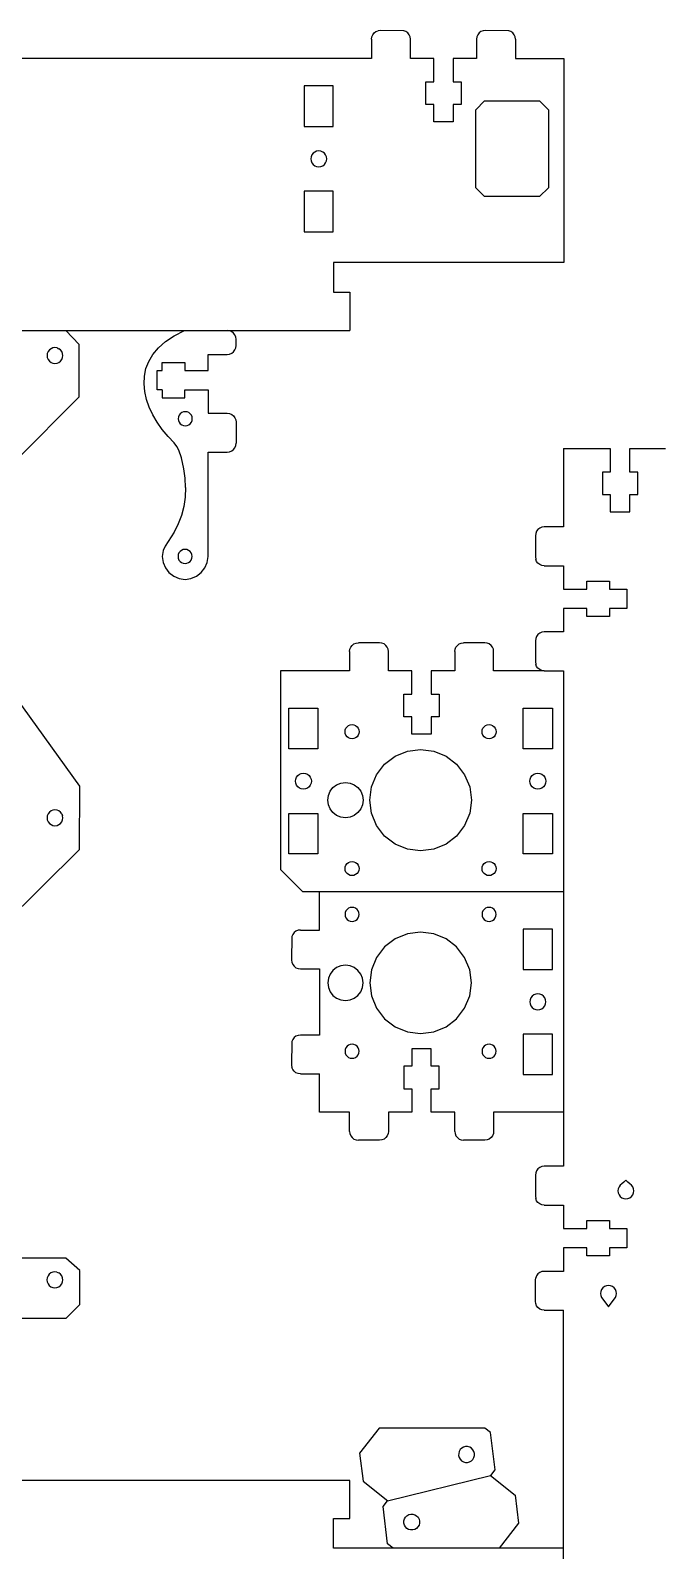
# Model space of a CAD drawing. Extents: x -232 to 655, y -130 to 416.
# Drawn here: x 31.3 to 175, y 44.9 to 388.6 of the extents above; entities that cross this region are included whole.
import ezdxf

# ---------------------------------------------------------------- set-up
doc = ezdxf.new("R2010")
doc.units = 0
doc.layers.add('Layer_1', color=7, linetype='CONTINUOUS')

msp = doc.modelspace()

# ---------------------------------------------------------------- linework, layer by layer
at = {"layer": 'Layer_1', "color": 5}
for points in [[(109.509377, 388.3476), (109.990791, 388.547386)], [(116.295777, 388.3476), (115.81439, 388.547386), (110.507371, 388.615486), (109.990791, 388.547386)], [(133.743178, 388.547386), (133.261791, 388.3476)], [(140.048192, 388.3476), (139.566805, 388.547386), (134.259757, 388.615486), (133.743178, 388.547386)], [(108.511382, 386.615546), (108.579398, 387.13317)], [(108.511382, 386.615546), (108.511382, 382.26557)], [(108.579398, 387.13317), (108.778788, 387.615516)], [(108.778788, 387.615516), (109.095977, 388.029762)], [(109.095977, 388.029762), (109.509377, 388.3476)], [(116.709176, 388.029762), (116.295777, 388.3476)], [(117.026365, 387.615516), (116.709176, 388.029762)], [(117.225755, 387.13317), (117.026365, 387.615516)], [(117.293743, 386.615546), (117.225755, 387.13317)], [(117.293743, 382.26557), (117.293743, 386.615546)], [(132.331785, 387.13317), (132.263797, 386.615546), (132.263797, 382.26557)], [(132.531175, 387.615516), (132.331785, 387.13317)], [(132.848364, 388.029762), (132.531175, 387.615516)], [(133.261791, 388.3476), (132.848364, 388.029762)], [(140.461591, 388.029762), (140.048192, 388.3476)], [(140.778752, 387.615516), (140.461591, 388.029762)], [(140.97817, 387.13317), (140.778752, 387.615516)], [(141.046158, 386.615546), (140.97817, 387.13317)], [(141.046158, 386.615546), (141.045875, 382.264868), (151.991181, 382.267125)], [(122.58318, 382.26557), (117.293743, 382.26557)], [(122.58318, 376.965606), (122.58318, 382.26557)], [(132.263797, 382.26557), (126.97436, 382.26557), (126.97436, 376.965606)], [(120.786751, 376.965606), (122.58318, 376.965606)], [(120.786751, 371.865682), (120.786751, 376.965606)], [(126.97436, 376.965606), (128.770761, 376.965606)], [(128.770761, 376.965606), (128.770761, 371.865682)], [(122.58318, 371.865682), (120.786751, 371.865682)], [(122.58318, 367.915671), (122.58318, 371.865682)], [(126.97436, 371.865682), (126.97436, 367.915671)], [(128.770761, 371.865682), (126.97436, 371.865682)], [(126.97436, 367.915671), (122.58318, 367.915671)], [(66.428679, 285.238572), (66.428679, 285.238572), (66.319482, 287.401148), (65.998965, 289.501251), (65.485489, 291.974197), (64.901561, 293.696536), (64.454417, 294.540585), (63.875864, 295.320425), (62.457819, 296.808805), (61.164465, 298.379154), (60.013728, 300.016818), (59.023533, 301.70714), (58.211809, 303.435466), (57.596481, 305.187142), (57.195475, 306.947513), (57.026719, 308.701923), (57.108139, 310.435718), (57.45766, 312.134243), (58.093211, 313.782844), (59.032717, 315.366864), (60.294105, 316.87165), (61.895301, 318.282547), (63.854232, 319.5849), (66.188824, 320.764054)], [(61.140094, 307.346032), (60.020208, 307.346032), (60.020208, 309.546039), (60.020208, 311.746018), (61.140094, 311.746083), (61.140094, 313.546133), (66.229888, 313.546697), (66.229888, 311.746018), (71.519268, 311.746018), (71.519268, 315.352651), (75.860583, 315.352651), (76.37719, 315.42078), (76.858633, 315.620593), (77.272004, 315.938404), (77.589194, 316.352621), (77.788612, 316.834995), (77.856628, 317.352619), (77.856628, 318.765903), (77.788612, 319.283555), (77.587574, 319.765187), (77.268764, 320.178722), (76.855393, 320.496532), (76.37395, 320.696346), (75.857343, 320.764474)], [(61.140094, 307.346032), (61.140094, 305.546047)], [(66.229888, 305.546047), (66.229888, 307.346032), (71.519268, 307.346032)], [(71.519268, 307.346032), (71.519268, 302.046068)], [(61.140094, 305.546047), (66.229888, 305.546047)], [(71.519268, 302.046068), (75.860583, 302.046068)], [(75.860583, 302.046068), (76.37719, 301.97794)], [(76.37719, 301.97794), (76.858633, 301.778127)], [(76.858633, 301.778127), (77.272004, 301.460316)], [(77.272004, 301.460316), (77.589194, 301.046099)], [(77.589194, 301.046099), (77.788612, 300.563724)], [(77.788612, 300.563724), (77.856628, 300.046101), (77.856628, 295.24615)], [(66.428448, 285.238572), (66.31925, 283.075999), (65.998733, 280.975896), (65.477537, 278.948897), (64.766292, 277.005625), (63.875632, 275.15672), (62.497394, 273.0517), (61.84795, 272.0129), (61.335229, 270.994035), (61.159396, 269.655878), (61.335229, 268.317713), (61.850682, 267.070757), (62.670738, 265.999913), (63.739403, 265.178304), (64.983899, 264.661756), (66.319228, 264.485559), (67.654924, 264.661756), (68.899326, 265.178304), (69.967991, 265.999913), (70.78805, 267.070757), (71.303594, 268.317713), (71.515235, 269.654876), (71.5158, 293.246174), (75.860814, 293.246174), (76.377425, 293.314325)], [(76.37719, 293.31431), (76.858633, 293.514096)], [(76.858633, 293.514096), (77.272004, 293.831934)], [(77.272004, 293.831934), (77.589194, 294.246152)], [(77.589194, 294.246152), (77.788612, 294.728498)], [(77.788612, 294.728498), (77.856628, 295.24615)], [(151.922057, 294.041775), (151.922057, 276.344579)], [(151.922057, 294.041775), (162.521985, 294.041775)], [(162.521985, 294.041775), (162.521985, 288.752394)], [(166.921942, 288.752394), (166.921942, 294.041775)], [(166.921942, 294.041775), (175.035441, 294.041775)], [(162.521985, 288.752394), (160.722, 288.752394)], [(160.722, 288.752394), (160.722, 283.662573)], [(168.721927, 288.752394), (166.921942, 288.752394)], [(168.721927, 283.662573), (168.721927, 288.752394)], [(160.722, 283.662573), (162.521985, 283.662573)], [(162.521985, 283.662573), (162.521985, 279.720493)], [(166.921942, 283.662573), (168.721927, 283.662573)], [(166.921942, 279.720493), (166.921942, 283.662573)], [(162.521985, 279.720493), (166.921942, 279.720493)], [(145.840055, 275.346585), (145.640298, 274.86517)], [(146.157894, 275.759984), (145.840055, 275.346585)], [(146.572111, 276.077173), (146.157894, 275.759984)], [(147.054485, 276.276563), (146.572111, 276.077173)], [(147.572109, 276.344579), (147.054485, 276.276563)], [(151.922057, 276.344579), (147.572109, 276.344579)], [(145.640298, 274.86517), (145.572113, 274.34859), (145.572113, 269.558179), (145.640298, 269.041571)], [(145.840055, 268.560184), (145.640298, 269.041571)], [(146.157894, 268.146785), (145.840055, 268.560184)], [(146.572111, 267.829596), (146.157894, 268.146785)], [(147.054485, 267.630206), (146.572111, 267.829596)], [(147.572109, 267.56219), (147.054485, 267.630206)], [(147.572109, 267.56219), (151.922057, 267.56219)], [(151.922057, 267.56219), (151.922057, 262.272781)], [(151.922057, 262.272781), (157.222049, 262.272781)], [(157.222049, 262.272781), (157.222049, 264.069154)], [(157.222049, 264.069154), (162.321974, 264.069154)], [(162.321974, 264.069154), (162.321974, 262.272781)], [(162.321974, 262.272781), (166.271928, 262.272781)], [(166.271928, 262.272781), (166.271928, 257.881573)], [(157.222049, 257.881573), (151.922057, 257.881573)], [(151.922057, 257.881573), (151.922057, 252.592164)], [(157.222049, 256.085172), (157.222049, 257.881573)], [(162.321974, 257.881573), (162.321974, 256.085172)], [(166.271928, 257.881573), (162.321974, 257.881573)], [(162.321974, 256.085172), (157.222049, 256.085172)], [(145.640298, 251.112783), (145.572113, 250.596176), (145.572113, 245.805764), (145.640298, 245.289156)], [(145.840055, 251.59417), (145.640298, 251.112783)], [(146.157894, 252.007541), (145.840055, 251.59417)], [(146.572111, 252.324758), (146.157894, 252.007541)], [(147.054485, 252.524177), (146.572111, 252.324758)], [(147.572109, 252.592164), (147.054485, 252.524177)], [(151.922057, 252.592164), (147.572109, 252.592164)], [(103.529189, 248.147297), (103.597346, 248.663904)], [(103.529189, 248.147297), (103.529189, 243.805985)], [(103.597346, 248.663904), (103.797131, 249.145319)], [(103.797131, 249.145319), (104.11497, 249.55869)], [(104.11497, 249.55869), (104.529187, 249.87588)], [(104.529187, 249.87588), (105.011533, 250.07527)], [(105.011533, 250.07527), (105.529185, 250.143313)], [(110.84676, 250.07527), (110.329136, 250.143313), (105.529185, 250.143313)], [(111.329134, 249.87588), (110.84676, 250.07527)], [(111.743323, 249.55869), (111.329134, 249.87588)], [(112.061162, 249.145319), (111.743323, 249.55869)], [(112.260975, 248.663904), (112.061162, 249.145319)], [(112.329132, 248.147297), (112.260975, 248.663904)], [(112.329132, 243.805985), (112.329132, 248.147297)], [(127.329017, 248.147297), (127.397146, 248.663904)], [(127.329017, 248.147297), (127.329017, 243.805985)], [(127.397146, 248.663904), (127.596959, 249.145319)], [(127.596959, 249.145319), (127.91477, 249.55869)], [(127.91477, 249.55869), (128.328987, 249.87588)], [(128.328987, 249.87588), (128.811361, 250.07527)], [(128.811361, 250.07527), (129.328985, 250.143313)], [(134.646588, 250.07527), (134.128964, 250.143313), (129.328985, 250.143313)], [(135.128906, 249.87588), (134.646588, 250.07527)], [(135.543152, 249.55869), (135.128906, 249.87588)], [(135.860962, 249.145319), (135.543152, 249.55869)], [(136.060775, 248.663904), (135.860962, 249.145319)], [(136.128904, 248.147297), (136.060775, 248.663904)], [(136.128904, 243.805985), (136.128904, 248.147297)], [(145.840055, 244.807741), (145.640298, 245.289156)], [(146.157894, 244.39437), (145.840055, 244.807741)], [(146.572111, 244.077153), (146.157894, 244.39437)], [(147.054485, 243.877763), (146.572111, 244.077153)], [(103.529189, 243.805985), (87.904323, 243.805985), (87.904323, 198.895963), (92.904285, 193.905964), (151.9038, 193.905964)], [(117.629096, 243.805985), (112.329132, 243.805985)], [(117.629096, 238.516576), (117.629096, 243.805985)], [(127.329017, 243.805985), (122.029053, 243.805985)], [(122.029053, 243.805985), (122.029053, 238.516576)], [(147.572109, 243.809747), (147.054485, 243.877763)], [(147.572109, 243.809747), (151.922057, 243.809747)], [(115.829083, 238.516576), (117.629096, 238.516576)], [(115.829083, 233.426783), (115.829083, 238.516576)], [(122.029053, 238.516576), (123.829039, 238.516576)], [(123.829039, 238.516576), (123.829039, 233.426783)], [(117.629096, 233.426783), (115.829083, 233.426783)], [(117.629096, 229.484675), (117.629096, 233.426783)], [(122.029053, 233.426783), (122.029053, 229.484675)], [(123.829039, 233.426783), (122.029053, 233.426783)], [(122.029053, 229.484675), (117.629096, 229.484675)], [(92.408824, 185.19305), (96.7588, 185.19305), (96.7588, 193.936116)], [(90.67677, 184.195084), (90.476984, 183.713697), (90.408884, 178.406649), (90.476984, 177.89007)], [(90.994608, 184.608483), (90.67677, 184.195084)], [(91.408854, 184.925644), (90.994608, 184.608483)], [(91.8912, 185.125062), (91.408854, 184.925644)], [(92.408824, 185.19305), (91.8912, 185.125062)], [(90.476984, 177.89007), (90.67677, 177.408683)], [(90.67677, 177.408683), (90.994608, 176.995256)], [(90.994608, 176.995256), (91.408854, 176.678066)], [(91.408854, 176.678066), (91.8912, 176.478676)], [(91.8912, 176.478676), (92.408824, 176.410689), (96.7588, 176.410689)], [(96.7588, 176.410689), (96.7588, 171.121252), (96.7588, 166.730072), (96.7588, 161.440635)], [(90.67677, 160.442669), (90.476984, 159.961282), (90.408884, 154.654263), (90.476984, 154.137683)], [(90.994608, 160.856068), (90.67677, 160.442669)], [(91.408854, 161.173257), (90.994608, 160.856068)], [(91.8912, 161.372647), (91.408854, 161.173257)], [(92.408824, 161.440635), (91.8912, 161.372647)], [(96.7588, 161.440635), (92.408824, 161.440635)], [(117.627741, 158.327619), (117.627741, 154.385511)], [(122.027727, 158.327619), (117.627741, 158.327619)], [(122.027727, 154.385511), (122.027727, 158.327619)], [(90.67677, 153.656268), (90.476984, 154.137683)], [(90.994608, 153.242869), (90.67677, 153.656268)], [(91.408854, 152.92568), (90.994608, 153.242869)], [(91.8912, 152.72629), (91.408854, 152.92568)], [(92.408824, 152.658274), (91.8912, 152.72629)], [(92.408824, 152.658274), (96.7588, 152.658274)], [(103.527863, 144.006309), (96.734545, 144.006309), (96.734545, 152.660831)], [(115.827756, 154.385511), (115.827756, 149.29569)], [(117.627741, 154.385511), (115.827756, 154.385511)], [(123.827712, 149.29569), (123.827712, 154.385511), (122.027727, 154.385511)], [(115.827756, 149.29569), (117.627741, 149.29569), (117.627741, 144.006309)], [(122.027727, 149.29569), (123.827712, 149.29569)], [(122.027727, 144.006309), (122.027727, 149.29569)], [(103.527863, 139.664997), (103.527863, 144.006309)], [(117.627741, 144.006309), (112.327777, 144.006309)], [(112.327777, 144.006309), (112.327777, 139.664997)], [(127.327691, 144.006309), (122.027727, 144.006309)], [(127.327691, 139.664997), (127.327691, 144.006309)], [(151.916217, 143.992565), (136.113833, 143.992565)], [(136.127606, 144.006309), (136.127606, 139.664997)], [(103.527863, 139.664997), (103.596019, 139.14839)], [(103.596019, 139.14839), (103.795805, 138.666975)], [(103.795805, 138.666975), (104.113643, 138.253604)], [(104.113643, 138.253604), (104.527861, 137.936386)], [(104.527861, 137.936386), (105.010207, 137.736996)], [(105.010207, 137.736996), (105.527859, 137.668981)], [(110.845433, 137.736996), (110.32781, 137.668981), (105.527859, 137.668981)], [(111.327808, 137.936386), (110.845433, 137.736996)], [(111.742025, 138.253604), (111.327808, 137.936386)], [(112.059836, 138.666975), (111.742025, 138.253604)], [(112.259649, 139.14839), (112.059836, 138.666975)], [(112.327777, 139.664997), (112.259649, 139.14839)], [(127.327691, 139.664997), (127.395819, 139.14839)], [(127.395819, 139.14839), (127.595633, 138.666975)], [(127.595633, 138.666975), (127.913443, 138.253604)], [(127.913443, 138.253604), (128.327661, 137.936386)], [(128.327661, 137.936386), (128.810035, 137.736996)], [(128.810035, 137.736996), (129.327659, 137.668981)], [(134.645262, 137.736996), (134.12761, 137.668981), (129.327659, 137.668981)], [(135.127579, 137.936386), (134.645262, 137.736996)], [(135.541797, 138.253604), (135.127579, 137.936386)], [(135.859607, 138.666975), (135.541797, 138.253604)], [(136.059421, 139.14839), (135.859607, 138.666975)], [(136.127606, 139.664997), (136.059421, 139.14839)], [(145.840055, 130.768825), (145.640298, 130.28741)], [(146.157894, 131.182224), (145.840055, 130.768825)], [(146.572111, 131.499414), (146.157894, 131.182224)], [(147.054485, 131.698804), (146.572111, 131.499414)], [(147.572109, 131.766848), (147.054485, 131.698804)], [(151.922057, 131.766848), (147.572109, 131.766848)], [(145.640298, 130.28741), (145.572113, 129.770803), (145.572113, 124.980419), (145.640298, 124.463811)], [(145.840055, 123.982425), (145.640298, 124.463811)], [(146.157894, 123.569026), (145.840055, 123.982425)], [(146.572111, 123.251836), (146.157894, 123.569026)], [(147.054485, 123.052418), (146.572111, 123.251836)], [(147.572109, 122.984402), (147.054485, 123.052418)], [(147.572109, 122.984402), (151.922057, 122.984402)], [(151.922057, 122.984402), (151.922057, 117.695022)], [(151.922057, 117.695022), (157.222049, 117.695022)], [(157.222049, 117.695022), (157.222049, 119.491423)], [(157.222049, 119.491423), (162.321974, 119.491423)], [(162.321974, 119.491423), (162.321974, 117.695022)], [(162.321974, 117.695022), (166.271928, 117.695022)], [(166.271928, 117.695022), (166.271928, 113.303813)], [(151.922057, 113.303813), (151.922057, 108.014404)], [(157.222049, 113.303813), (151.922057, 113.303813)], [(157.222049, 111.507384), (157.222049, 113.303813)], [(162.321974, 111.507384), (157.222049, 111.507384)], [(166.271928, 113.303813), (162.321974, 113.303813)], [(162.321974, 113.303813), (162.321974, 111.507384)], [(145.840055, 107.01641), (145.640298, 106.534996)], [(146.157894, 107.429781), (145.840055, 107.01641)], [(146.572111, 107.746999), (146.157894, 107.429781)], [(147.054485, 107.946389), (146.572111, 107.746999)], [(147.572109, 108.014404), (147.054485, 107.946389)], [(151.922057, 108.014404), (147.572109, 108.014404)], [(145.640298, 100.711396), (145.572113, 101.228004), (145.572113, 106.018388), (145.640298, 106.534996)], [(145.840055, 100.229982), (145.640298, 100.711396)], [(146.157894, 99.816611), (145.840055, 100.229982)], [(146.572111, 99.499421), (146.157894, 99.816611)], [(147.054485, 99.300003), (146.572111, 99.499421)], [(147.572109, 99.231988), (147.054485, 99.300003)], [(147.572109, 99.231988), (151.922057, 99.231988)], [(135.467658, 61.85216), (136.46849, 63.108784), (135.443137, 71.546625), (134.150214, 72.561445), (129.272928, 72.572018), (110.202897, 72.559464), (105.797762, 66.924102), (106.574305, 60.538454), (112.200905, 56.122134)], [(113.422234, 45.401935), (112.149569, 46.382287), (111.124215, 54.820128), (112.136459, 56.115069)]]:
    msp.add_lwpolyline(points, dxfattribs=at)
at = {"layer": 'Layer_1', "color": 2}
for points in [[(108.463532, 382.252134), (-190.323272, 382.252134)], [(99.895406, 336.152489), (99.895406, 329.402551)], [(99.895406, 329.402551), (103.578773, 329.402551)], [(103.578773, 329.402551), (103.578773, 320.75261)], [(-172.359264, 320.75261), (103.578773, 320.75261)], [(151.922057, 243.809747), (151.922057, 131.766848)], [(151.922057, -17.035158), (151.922057, 99.231988)], [(99.895406, 52.10474), (103.578773, 52.10474)], [(99.895406, 45.404785), (99.895406, 52.10474)], [(151.981831, 45.404785), (99.895406, 45.404785)]]:
    msp.add_lwpolyline(points, dxfattribs=at)
at = {"layer": 'Layer_1', "color": 3}
for points in [[(151.99106, 382.277929), (151.99106, 336.552482), (151.981747, 336.152489), (99.895321, 336.152489)], [(103.578773, 52.10474), (103.578773, 60.754682), (-173.518378, 60.754682), (-177.349263, 64.545124), (-177.349263, 177.370894), (-173.503985, 183.759888), (-173.503985, 196.815824)]]:
    msp.add_lwpolyline(points, dxfattribs=at)
at = {"layer": 'Layer_1', "color": 7}
for points in [[(93.258781, 376.052191), (93.258781, 366.852255)], [(99.845566, 376.052191), (93.258781, 376.052191)], [(99.845566, 366.852255), (99.845566, 376.052191)], [(93.258781, 366.852255), (99.845566, 366.852255)], [(96.086761, 357.812), (96.552173, 357.750588), (97.017558, 357.812), (97.45122, 357.992001), (97.823641, 358.278316), (98.109391, 358.651442), (98.289025, 359.086007), (98.350296, 359.552295), (98.289025, 360.018639), (98.109391, 360.453177), (97.823641, 360.826303), (97.45122, 361.112645), (97.017558, 361.292618), (96.552173, 361.35403), (96.086761, 361.292618), (95.653098, 361.112645), (95.280706, 360.826303)], [(94.994956, 360.453177), (94.815293, 360.018639), (94.754051, 359.552295)], [(94.754051, 359.552295), (94.815293, 359.086007)], [(94.815293, 359.086007), (94.994956, 358.651442)], [(95.280706, 360.826303), (94.994956, 360.453177)], [(94.994956, 358.651442), (95.280706, 358.278316)], [(95.280706, 358.278316), (95.653098, 357.992001)], [(95.653098, 357.992001), (96.086761, 357.812)], [(93.258781, 352.252363), (93.258781, 343.052427)], [(99.845566, 352.252363), (93.258781, 352.252363)], [(99.845566, 343.052427), (99.845566, 352.252363)], [(93.258781, 343.052427), (99.845566, 343.052427)], [(37.348947, 316.82724), (36.884015, 316.888539), (36.419082, 316.82724), (35.985842, 316.647408), (35.613761, 316.361348), (35.328293, 315.98856)], [(37.348947, 316.82724), (37.782215, 316.647408)], [(38.61923, 315.55439), (38.439765, 315.98856), (38.154269, 316.361348), (37.782215, 316.647408)], [(35.328293, 315.98856), (35.148828, 315.55439), (35.087614, 315.088582), (35.148828, 314.622746), (35.328293, 314.188575), (35.613761, 313.815788), (35.985842, 313.529756), (36.419082, 313.349924), (36.884015, 313.288597), (37.348947, 313.349924), (37.782215, 313.529756), (38.154269, 313.815788), (38.439765, 314.188575), (38.61923, 314.622746), (38.680415, 315.088582), (38.620133, 315.507851), (38.620133, 315.55439)], [(64.812283, 301.210832), (64.75787, 300.796727)], [(64.75787, 300.796727), (64.812283, 300.382622)], [(64.971795, 301.596742), (64.812283, 301.210832)], [(64.812283, 300.382622), (64.971795, 299.99674)], [(65.225569, 301.9281), (64.971795, 301.596742)], [(64.971795, 299.99674), (65.225569, 299.665383)], [(65.556277, 302.182354), (65.225541, 301.9281)], [(65.225569, 299.665383), (65.556277, 299.411101)], [(65.941397, 302.342204), (65.556277, 302.182354)], [(65.556277, 299.411101), (65.941397, 299.251278)], [(66.354627, 302.396701), (65.941397, 302.342204)], [(65.941397, 299.251278), (66.354627, 299.196753)], [(66.76797, 302.342204), (66.354627, 302.396701)], [(66.354627, 299.196753), (66.76797, 299.251278)], [(67.153062, 302.182354), (66.76797, 302.342204)], [(66.76797, 299.251278), (67.153062, 299.411101)], [(67.153062, 299.411101), (67.48377, 299.665383)], [(67.48377, 301.9281), (67.153065, 302.182354)], [(67.737544, 301.596742), (67.48377, 301.9281)], [(67.48377, 299.665383), (67.737544, 299.99674)], [(67.897084, 301.210832), (67.737544, 301.596742)], [(67.737544, 299.99674), (67.897084, 300.382622)], [(67.951497, 300.796727), (67.897084, 301.210832)], [(67.897084, 300.382622), (67.951497, 300.796727)], [(64.777005, 270.069983), (64.722592, 269.655878)], [(64.722592, 269.655878), (64.777005, 269.241771)], [(64.936517, 270.455865), (64.777005, 270.069983)], [(64.777005, 269.241771), (64.936517, 268.855888)], [(65.190291, 270.787251), (64.936517, 270.455865)], [(64.936517, 268.855888), (65.190291, 268.524503)], [(65.520999, 271.041502), (65.190263, 270.787248)], [(65.190291, 268.524503), (65.520999, 268.270249)], [(65.906119, 271.201353), (65.520999, 271.041502)], [(65.520999, 268.270249), (65.906119, 268.110398)], [(66.319349, 271.255878), (65.906119, 271.201353)], [(66.732692, 271.201353), (66.319349, 271.255878)], [(67.117784, 271.041502), (66.732692, 271.201353)], [(66.732692, 268.110398), (67.117784, 268.270249)], [(67.117784, 268.270249), (67.448492, 268.524503)], [(67.448492, 270.787251), (67.117787, 271.041502)], [(67.702266, 270.455865), (67.448492, 270.787251)], [(67.448492, 268.524503), (67.702266, 268.855888)], [(67.861807, 270.069983), (67.702266, 270.455865)], [(67.702266, 268.855888), (67.861807, 269.241771)], [(67.916219, 269.655878), (67.861807, 270.06998)], [(67.861807, 269.241771), (67.916219, 269.655878)], [(65.906119, 268.110398), (66.319349, 268.055873)], [(66.319349, 268.055873), (66.732692, 268.110401)], [(147.575332, 243.805985), (136.128904, 243.805985)], [(89.78429, 235.322978), (96.384254, 235.322978)], [(89.78429, 226.141386), (89.78429, 235.322978)], [(96.384254, 235.322978), (96.384254, 226.141386)], [(142.823864, 235.322978), (149.423828, 235.322978)], [(142.823864, 226.141386), (142.823864, 235.322978)], [(149.423828, 235.322978), (149.423828, 226.141386)], [(102.504186, 230.033569), (102.558712, 230.446855)], [(102.558712, 230.446855), (102.718562, 230.831976)], [(102.718562, 230.831976), (102.972816, 231.162684)], [(102.972816, 231.162684), (103.304202, 231.416458)], [(103.304202, 231.416458), (103.690084, 231.57597)], [(103.690084, 231.57597), (104.104189, 231.630382)], [(104.104189, 231.630382), (104.518293, 231.57597)], [(104.518293, 231.57597), (104.904176, 231.416458)], [(104.904176, 231.416458), (105.235561, 231.162684)], [(105.235561, 231.162684), (105.489815, 230.831976)], [(105.489815, 230.831976), (105.649666, 230.446855)], [(105.649666, 230.446855), (105.704191, 230.033569)], [(133.503955, 230.033569), (133.55848, 230.446855)], [(133.55848, 230.446855), (133.718331, 230.831976)], [(133.718331, 230.831976), (133.972585, 231.162684)], [(133.972585, 231.162684), (134.303942, 231.416458)], [(134.303942, 231.416458), (134.689825, 231.57597)], [(134.689825, 231.57597), (135.103929, 231.630382)], [(135.103929, 231.630382), (135.518034, 231.57597)], [(135.518034, 231.57597), (135.903916, 231.416458)], [(135.903916, 231.416458), (136.235273, 231.162684)], [(136.235273, 231.162684), (136.489556, 230.831976)], [(136.489556, 230.831976), (136.649406, 230.446855)], [(136.649406, 230.446855), (136.703932, 230.033569)], [(102.558712, 229.620311), (102.504186, 230.033569)], [(102.718562, 229.23519), (102.558712, 229.620311)], [(102.972816, 228.904482), (102.718562, 229.23519)], [(103.304202, 228.650708), (102.972816, 228.904482)], [(103.690084, 228.491168), (103.304202, 228.650708)], [(104.104189, 228.436784), (103.690084, 228.491168)], [(104.518293, 228.491168), (104.104189, 228.436784)], [(104.904176, 228.650708), (104.518293, 228.491168)], [(105.235561, 228.904482), (104.904176, 228.650708)], [(105.489815, 229.23519), (105.235561, 228.904482)], [(105.649666, 229.620311), (105.489815, 229.23519)], [(105.704191, 230.033569), (105.649666, 229.620311)], [(133.55848, 229.620311), (133.503955, 230.033569)], [(133.718331, 229.23519), (133.55848, 229.620311)], [(133.972585, 228.904482), (133.718331, 229.23519)], [(134.303942, 228.650708), (133.972585, 228.904482)], [(134.689825, 228.491168), (134.303942, 228.650708)], [(135.103929, 228.436784), (134.689825, 228.491168)], [(135.518034, 228.491168), (135.103929, 228.436784)], [(135.903916, 228.650708), (135.518034, 228.491168)], [(136.235273, 228.904482), (135.903916, 228.650708)], [(136.489556, 229.23519), (136.235273, 228.904482)], [(136.649406, 229.620311), (136.489556, 229.23519)], [(136.703932, 230.033569), (136.649406, 229.620311)], [(96.384254, 226.141386), (89.78429, 226.141386)], [(111.472418, 222.680043), (113.85412, 224.503961)], [(113.85412, 224.503961), (116.627659, 225.650488)], [(116.627659, 225.650488), (119.604059, 226.041592)], [(119.604059, 226.041592), (122.580459, 225.650488)], [(122.580459, 225.650488), (125.354026, 224.503961)], [(125.354026, 224.503961), (127.735728, 222.680043)], [(149.423828, 226.141386), (142.823864, 226.141386)], [(91.523936, 219.755007), (91.810278, 220.127428)], [(91.810278, 220.127428), (92.183404, 220.413206)], [(92.183404, 220.413206), (92.61797, 220.592812)], [(92.61797, 220.592812), (93.084258, 220.654083)], [(93.084258, 220.654083), (93.550602, 220.592812)], [(93.550602, 220.592812), (93.985139, 220.413206)], [(93.985139, 220.413206), (94.358265, 220.127428)], [(94.358265, 220.127428), (94.644608, 219.755007)], [(108.496018, 217.535019), (109.644832, 220.303083)], [(109.644832, 220.303083), (111.472418, 222.680043)], [(127.735728, 222.680043), (129.563286, 220.303083)], [(129.563286, 220.303083), (130.712128, 217.535019)], [(144.56351, 219.755007), (144.849853, 220.127428)], [(144.849853, 220.127428), (145.222979, 220.413206)], [(145.222979, 220.413206), (145.657516, 220.592812)], [(145.657516, 220.592812), (146.123832, 220.654083)], [(146.123832, 220.654083), (146.590148, 220.592812)], [(146.590148, 220.592812), (147.024714, 220.413206)], [(147.024714, 220.413206), (147.397811, 220.127428)], [(147.397811, 220.127428), (147.684182, 219.755007)], [(91.282551, 218.85596), (91.343963, 219.321345)], [(91.343963, 218.390576), (91.282551, 218.85596)], [(91.343963, 219.321345), (91.523936, 219.755007)], [(91.523936, 217.956885), (91.343963, 218.390576)], [(91.810278, 217.584493), (91.523936, 217.956885)], [(92.183404, 217.298743), (91.810278, 217.584493)], [(92.61797, 217.119108), (92.183404, 217.298743)], [(93.084258, 217.057838), (92.61797, 217.119108)], [(93.550602, 217.119108), (93.084258, 217.057838)], [(93.985139, 217.298743), (93.550602, 217.119108)], [(94.358265, 217.584493), (93.985139, 217.298743)], [(94.644608, 217.956885), (94.358265, 217.584493)], [(94.644608, 219.755007), (94.824609, 219.321345)], [(94.824609, 218.390576), (94.644608, 217.956885)], [(94.824609, 219.321345), (94.885993, 218.85596)], [(94.885993, 218.85596), (94.824609, 218.390576)], [(98.740527, 215.597761), (99.140126, 216.560562)], [(99.140126, 216.560562), (99.775803, 217.38736)], [(99.775803, 217.38736), (100.60421, 218.021711)], [(100.60421, 218.021711), (101.56893, 218.420548)], [(101.56893, 218.420548), (102.604206, 218.556579)], [(102.604206, 218.556579), (103.639482, 218.420548)], [(103.639482, 218.420548), (104.604174, 218.021711)], [(104.604174, 218.021711), (105.432609, 217.38736)], [(105.432609, 217.38736), (106.068286, 216.560562)], [(106.068286, 216.560562), (106.467856, 215.597761)], [(108.104153, 214.564546), (108.496018, 217.535019)], [(130.712128, 217.535019), (131.103965, 214.564546)], [(144.322125, 218.85596), (144.383509, 219.321345)], [(144.383509, 218.390576), (144.322125, 218.85596)], [(144.383509, 219.321345), (144.56351, 219.755007)], [(144.56351, 217.956885), (144.383509, 218.390576)], [(144.849853, 217.584493), (144.56351, 217.956885)], [(145.222979, 217.298743), (144.849853, 217.584493)], [(145.657516, 217.119108), (145.222979, 217.298743)], [(146.123832, 217.057838), (145.657516, 217.119108)], [(147.024714, 217.298743), (146.590148, 217.119108), (146.123832, 217.057838)], [(147.397811, 217.584493), (147.024714, 217.298743)], [(147.684182, 217.956885), (147.397811, 217.584493)], [(147.684182, 219.755007), (147.864184, 219.321345)], [(147.864184, 218.390576), (147.684182, 217.956885)], [(147.864184, 219.321345), (147.925539, 218.85596)], [(147.925539, 218.85596), (147.864184, 218.390576)], [(98.604242, 214.564546), (98.740527, 215.597761)], [(98.740527, 213.53133), (98.604242, 214.564546)], [(99.140126, 212.568557), (98.740527, 213.53133)], [(106.467856, 213.53133), (106.068286, 212.568557)], [(106.467856, 215.597761), (106.60417, 214.564546)], [(106.60417, 214.564546), (106.467856, 213.53133)], [(108.496018, 211.5941), (108.104153, 214.564546)], [(131.103965, 214.564546), (130.712128, 211.5941)], [(38.439765, 211.479018), (38.154269, 211.851806), (37.782215, 212.137866), (37.348947, 212.317698), (36.884015, 212.379025), (36.419082, 212.317698), (35.985842, 212.137866), (35.613761, 211.851806), (35.328293, 211.479018), (35.148828, 211.044904), (35.087614, 210.57904), (35.148828, 210.113148), (35.328293, 209.679033), (35.613761, 209.306246), (35.985842, 209.020214), (36.419082, 208.840382)], [(36.419082, 208.840382), (36.884015, 208.779055), (37.348947, 208.840382), (37.782215, 209.020214), (38.154269, 209.306246), (38.407535, 209.645421), (38.439765, 209.679033), (38.61923, 210.113148), (38.680415, 210.57904), (38.61923, 211.044904)], [(38.439765, 211.479018), (38.61923, 211.044904)], [(89.78429, 211.570563), (96.384254, 211.570563)], [(89.78429, 202.388943), (89.78429, 211.570563)], [(96.384254, 211.570563), (96.384254, 202.388943)], [(99.775803, 211.741787), (99.140126, 212.568557)], [(100.60421, 211.10738), (99.775803, 211.741787)], [(101.56893, 210.708572), (100.60421, 211.10738)], [(102.604206, 210.572569), (101.56893, 210.708572)], [(103.639482, 210.708572), (102.604206, 210.572569)], [(104.604174, 211.10738), (103.639482, 210.708572)], [(105.432609, 211.741787), (104.604174, 211.10738)], [(106.068286, 212.568557), (105.432609, 211.741787)], [(109.644832, 208.826036), (108.496018, 211.5941)], [(130.712128, 211.5941), (129.563286, 208.826036)], [(142.823864, 211.570563), (149.423828, 211.570563)], [(142.823864, 202.388943), (142.823864, 211.570563)], [(149.423828, 211.570563), (149.423828, 202.388943)], [(111.472418, 206.449104), (109.644832, 208.826036)], [(113.85412, 204.625187), (111.472418, 206.449104)], [(127.735728, 206.449104), (125.354026, 204.625187)], [(129.563286, 208.826036), (127.735728, 206.449104)], [(116.627659, 203.478603), (113.85412, 204.625187)], [(119.604059, 203.087556), (116.627659, 203.478603)], [(122.580459, 203.478603), (119.604059, 203.087556)], [(125.354026, 204.625187), (122.580459, 203.478603)], [(96.384254, 202.388943), (89.78429, 202.388943)], [(102.504186, 199.09555), (102.558712, 199.508837)], [(102.558712, 199.508837), (102.718562, 199.893929)], [(102.718562, 199.893929), (102.972816, 200.224665)], [(102.972816, 200.224665), (103.304202, 200.478439)], [(103.304202, 200.478439), (103.690084, 200.637923)], [(103.690084, 200.637923), (104.104189, 200.692336)], [(104.104189, 200.692336), (104.518293, 200.637923)], [(104.518293, 200.637923), (104.904176, 200.478439)], [(104.904176, 200.478439), (105.235561, 200.224665)], [(105.235561, 200.224665), (105.489815, 199.893929)], [(105.489815, 199.893929), (105.649666, 199.508837)], [(105.649666, 199.508837), (105.704191, 199.09555)], [(133.503955, 199.09555), (133.55848, 199.508837)], [(133.55848, 199.508837), (133.718331, 199.893929)], [(133.718331, 199.893929), (133.972585, 200.224665)], [(133.972585, 200.224665), (134.303942, 200.478439)], [(134.303942, 200.478439), (134.689825, 200.637923)], [(134.689825, 200.637923), (135.103929, 200.692336)], [(135.103929, 200.692336), (135.518034, 200.637923)], [(135.518034, 200.637923), (135.903916, 200.478439)], [(135.903916, 200.478439), (136.235273, 200.224665)], [(136.235273, 200.224665), (136.489556, 199.893929)], [(136.489556, 199.893929), (136.649406, 199.508837)], [(136.649406, 199.508837), (136.703932, 199.09555)], [(149.423828, 202.388943), (142.823864, 202.388943)], [(102.558712, 198.682264), (102.504186, 199.09555)], [(102.718562, 198.297172), (102.558712, 198.682264)], [(102.972816, 197.966436), (102.718562, 198.297172)], [(103.304202, 197.71269), (102.972816, 197.966436)], [(103.690084, 197.55315), (103.304202, 197.71269)], [(104.104189, 197.498737), (103.690084, 197.55315)], [(104.518293, 197.55315), (104.104189, 197.498737)], [(104.904176, 197.71269), (104.518293, 197.55315)], [(105.235561, 197.966436), (104.904176, 197.71269)], [(105.489815, 198.297172), (105.235561, 197.966436)], [(105.649666, 198.682264), (105.489815, 198.297172)], [(105.704191, 199.09555), (105.649666, 198.682264)], [(133.55848, 198.682264), (133.503955, 199.09555)], [(133.718331, 198.297172), (133.55848, 198.682264)], [(133.972585, 197.966436), (133.718331, 198.297172)], [(134.303942, 197.71269), (133.972585, 197.966436)], [(134.689825, 197.55315), (134.303942, 197.71269)], [(135.103929, 197.498737), (134.689825, 197.55315)], [(135.518034, 197.55315), (135.103929, 197.498737)], [(135.903916, 197.71269), (135.518034, 197.55315)], [(136.235273, 197.966436), (135.903916, 197.71269)], [(136.489556, 198.297172), (136.235273, 197.966436)], [(136.649406, 198.682264), (136.489556, 198.297172)], [(136.703932, 199.09555), (136.649406, 198.682264)], [(102.557385, 189.130002), (102.50286, 188.716744)], [(102.717236, 189.51515), (102.557385, 189.130002)], [(102.97149, 189.845858), (102.717236, 189.51515)], [(103.302875, 190.099604), (102.97149, 189.845858)], [(103.688758, 190.259116), (103.302875, 190.099604)], [(104.102862, 190.313529), (103.688758, 190.259116)], [(104.516967, 190.259116), (104.102862, 190.313529)], [(104.902849, 190.099604), (104.516967, 190.259116)], [(105.234235, 189.845858), (104.902849, 190.099604)], [(105.488489, 189.51515), (105.234235, 189.845858)], [(105.648339, 189.130002), (105.488489, 189.51515)], [(105.702865, 188.716744), (105.648339, 189.130002)], [(133.557154, 189.130002), (133.502629, 188.716744)], [(133.716976, 189.51515), (133.557154, 189.130002)], [(133.971259, 189.845858), (133.716976, 189.51515)], [(134.302616, 190.099604), (133.971259, 189.845858)], [(134.688498, 190.259116), (134.302616, 190.099604)], [(135.102603, 190.313529), (134.688498, 190.259116)], [(135.516707, 190.259116), (135.102603, 190.313529)], [(135.902618, 190.099604), (135.516707, 190.259116)], [(136.233975, 189.845858), (135.902618, 190.099604)], [(136.488229, 189.51515), (136.233975, 189.845858)], [(136.64808, 189.130002), (136.488229, 189.51515)], [(136.702577, 188.716744), (136.64808, 189.130002)], [(102.50286, 188.716744), (102.557385, 188.303486)], [(102.557385, 188.303486), (102.717236, 187.918337)], [(102.717236, 187.918337), (102.97149, 187.587629)], [(102.97149, 187.587629), (103.302875, 187.333883)], [(103.302875, 187.333883), (103.688758, 187.174371)], [(103.688758, 187.174371), (104.102862, 187.119958)], [(104.102862, 187.119958), (104.516967, 187.174371)], [(104.516967, 187.174371), (104.902849, 187.333883)], [(104.902849, 187.333883), (105.234235, 187.587629)], [(105.234235, 187.587629), (105.488489, 187.918337)], [(105.488489, 187.918337), (105.648339, 188.303486)], [(105.648339, 188.303486), (105.702865, 188.716744)], [(133.502629, 188.716744), (133.557154, 188.303486)], [(133.557154, 188.303486), (133.716976, 187.918337)], [(133.716976, 187.918337), (133.971259, 187.587629)], [(133.971259, 187.587629), (134.302616, 187.333883)], [(134.302616, 187.333883), (134.688498, 187.174371)], [(134.688498, 187.174371), (135.102603, 187.119958)], [(135.102603, 187.119958), (135.516707, 187.174371)], [(135.516707, 187.174371), (135.902618, 187.333883)], [(135.902618, 187.333883), (136.233975, 187.587629)], [(136.233975, 187.587629), (136.488229, 187.918337)], [(136.488229, 187.918337), (136.64808, 188.303486)], [(136.64808, 188.303486), (136.702577, 188.716744)], [(113.852793, 183.187107), (111.471092, 181.363218)], [(116.626361, 184.333691), (113.852793, 183.187107)], [(119.602761, 184.724738), (116.626361, 184.333663)], [(122.579133, 184.333691), (119.602761, 184.724738)], [(125.3527, 183.187107), (122.579133, 184.333691)], [(127.734401, 181.363218), (125.3527, 183.187107)], [(142.822538, 185.423323), (142.822538, 176.241731)], [(149.422474, 185.423323), (142.822538, 185.423323)], [(149.422474, 176.241731), (149.422474, 185.423323)], [(109.643505, 178.986229), (108.494692, 176.218194)], [(111.471092, 181.363218), (109.643505, 178.986229)], [(129.56196, 178.986229), (127.734401, 181.363218)], [(130.710802, 176.218194), (129.56196, 178.986229)], [(99.774477, 176.070507), (99.138799, 175.243737), (98.739201, 174.280936)], [(100.602883, 176.704914), (99.774477, 176.070507)], [(101.567604, 177.103694), (100.602883, 176.704914)], [(102.602879, 177.239754), (101.567604, 177.103694)], [(103.638155, 177.103694), (102.602879, 177.239754)], [(105.431282, 176.070507), (104.602847, 176.704914), (103.638155, 177.103694)], [(106.06696, 175.243737), (105.431282, 176.070507)], [(108.494692, 176.218194), (108.102826, 173.24772)], [(131.102639, 173.24772), (130.710802, 176.218194)], [(142.822538, 176.241731), (149.422474, 176.241731)], [(98.739201, 174.280936), (98.602916, 173.24772)], [(98.602916, 173.24772), (98.739201, 172.214505)], [(98.739201, 172.214505), (99.138799, 171.251704)], [(106.46653, 174.280936), (106.06696, 175.243737)], [(106.06696, 171.251704), (106.46653, 172.214505)], [(106.602843, 173.24772), (106.46653, 174.280936)], [(106.46653, 172.214505), (106.602843, 173.24772)], [(108.102826, 173.24772), (108.494692, 170.277247)], [(130.710802, 170.277247), (131.102639, 173.24772)], [(99.138799, 171.251704), (99.774477, 170.424934)], [(99.774477, 170.424934), (100.602883, 169.790526)], [(100.602883, 169.790526), (101.567604, 169.391746)], [(101.567604, 169.391746), (102.602879, 169.255715)], [(102.602879, 169.255715), (103.638155, 169.391746)], [(103.638155, 169.391746), (104.602847, 169.790526), (105.431282, 170.424934)], [(105.431282, 170.424934), (106.06696, 171.251704)], [(108.494692, 170.277247), (109.643505, 167.509211)], [(129.56196, 167.509211), (130.710802, 170.277247)], [(144.382211, 169.42169), (144.320827, 168.956306)], [(144.320827, 168.956306), (144.382211, 168.490949)], [(144.562184, 169.855381), (144.382211, 169.42169)], [(144.382211, 168.490949), (144.562184, 168.057258)], [(144.848498, 170.227801), (144.562184, 169.855381)], [(145.221652, 170.513551), (144.848498, 170.227801)], [(145.65619, 170.693158), (145.221652, 170.513551)], [(146.122506, 170.754428), (145.65619, 170.693158)], [(146.588821, 170.693158), (146.122506, 170.754428)], [(147.023359, 170.513551), (146.588821, 170.693158)], [(147.396513, 170.227801), (147.023359, 170.513551)], [(147.682828, 169.855381), (147.396513, 170.227801)], [(147.862829, 169.42169), (147.682828, 169.855381)], [(147.682828, 168.057258), (147.862829, 168.490949)], [(147.924241, 168.956306), (147.862829, 169.42169)], [(147.862829, 168.490949), (147.924241, 168.956306)], [(109.643505, 167.509211), (111.471092, 165.132251)], [(111.471092, 165.132251), (113.852793, 163.308333)], [(125.3527, 163.308333), (127.734401, 165.132251)], [(127.734401, 165.132251), (129.56196, 167.509211)], [(144.562184, 168.057258), (144.848498, 167.684838)], [(144.848498, 167.684838), (145.221652, 167.399088)], [(145.221652, 167.399088), (145.65619, 167.219454)], [(145.65619, 167.219454), (146.122506, 167.158183)], [(146.122506, 167.158183), (146.588821, 167.219454)], [(146.588821, 167.219454), (147.023359, 167.399088)], [(147.023359, 167.399088), (147.396513, 167.684838)], [(147.396513, 167.684838), (147.682828, 168.057258)], [(113.852793, 163.308333), (116.626361, 162.161777)], [(116.626361, 162.161777), (119.602761, 161.770702)], [(119.602761, 161.770702), (122.579133, 162.161777)], [(122.579133, 162.161777), (125.3527, 163.308333)], [(142.822538, 161.670908), (142.822538, 152.489316)], [(149.422474, 161.670908), (142.822538, 161.670908)], [(149.422474, 152.489316), (149.422474, 161.670908)], [(102.557385, 158.191983), (102.50286, 157.778725)], [(102.717236, 158.577104), (102.557385, 158.191983)], [(102.97149, 158.907812), (102.717236, 158.577104)], [(103.302875, 159.161586), (102.97149, 158.907812)], [(103.688758, 159.321098), (103.302875, 159.161586)], [(104.102862, 159.37551), (103.688758, 159.321098)], [(104.516967, 159.321098), (104.102862, 159.37551)], [(104.902849, 159.161586), (104.516967, 159.321098)], [(105.234235, 158.907812), (104.902849, 159.161586)], [(105.488489, 158.577104), (105.234235, 158.907812)], [(105.648339, 158.191983), (105.488489, 158.577104)], [(105.702865, 157.778725), (105.648339, 158.191983)], [(133.557154, 158.191983), (133.502629, 157.778725)], [(133.716976, 158.577104), (133.557154, 158.191983)], [(133.971259, 158.907812), (133.716976, 158.577104)], [(134.302616, 159.161586), (133.971259, 158.907812)], [(134.688498, 159.321098), (134.302616, 159.161586)], [(135.102603, 159.37551), (134.688498, 159.321098)], [(135.516707, 159.321098), (135.102603, 159.37551)], [(135.902618, 159.161586), (135.516707, 159.321098)], [(136.233975, 158.907812), (135.902618, 159.161586)], [(136.488229, 158.577104), (136.233975, 158.907812)], [(136.64808, 158.191983), (136.488229, 158.577104)], [(136.702577, 157.778725), (136.64808, 158.191983)], [(102.50286, 157.778725), (102.557385, 157.365411)], [(102.557385, 157.365411), (102.717236, 156.980318)], [(102.717236, 156.980318), (102.97149, 156.64961)], [(102.97149, 156.64961), (103.302875, 156.395836)], [(103.302875, 156.395836), (103.688758, 156.236296)], [(103.688758, 156.236296), (104.102862, 156.181884)], [(104.102862, 156.181884), (104.516967, 156.236296)], [(104.516967, 156.236296), (104.902849, 156.395836)], [(104.902849, 156.395836), (105.234235, 156.64961)], [(105.234235, 156.64961), (105.488489, 156.980318)], [(105.488489, 156.980318), (105.648339, 157.365411)], [(105.648339, 157.365411), (105.702865, 157.778725)], [(133.502629, 157.778725), (133.557154, 157.365411)], [(133.557154, 157.365411), (133.716976, 156.980318)], [(133.716976, 156.980318), (133.971259, 156.64961)], [(133.971259, 156.64961), (134.302616, 156.395836)], [(134.302616, 156.395836), (134.688498, 156.236296)], [(134.688498, 156.236296), (135.102603, 156.181884)], [(135.102603, 156.181884), (135.516707, 156.236296)], [(135.516707, 156.236296), (135.902618, 156.395836)], [(135.902618, 156.395836), (136.233975, 156.64961)], [(136.233975, 156.64961), (136.488229, 156.980318)], [(136.488229, 156.980318), (136.64808, 157.365411)], [(136.64808, 157.365411), (136.702577, 157.778725)], [(142.822538, 152.489316), (149.422474, 152.489316)], [(164.781258, 127.484504), (164.495254, 127.112394)], [(165.154017, 127.770056), (164.781258, 127.484504)], [(166.954002, 127.77031), (166.519888, 128.211226), (166.053996, 128.669244), (165.588103, 128.211113), (165.154017, 127.770056)], [(167.326846, 127.48487), (166.954002, 127.77031)], [(167.612935, 127.112873), (167.326846, 127.48487)], [(164.315535, 126.679154), (164.254265, 126.214165)], [(164.254265, 126.214165), (164.315648, 125.74926)], [(164.495254, 127.112394), (164.315535, 126.679154)], [(164.315648, 125.74926), (164.495536, 125.316021)], [(164.495536, 125.316021), (164.781653, 124.943996)], [(164.781653, 124.943996), (165.154469, 124.658584)], [(165.154469, 124.658584), (165.58864, 124.479204)], [(165.58864, 124.479204), (166.054504, 124.418046)], [(166.054504, 124.418046), (166.52034, 124.479317)], [(166.52034, 124.479317), (166.954454, 124.658838)], [(166.954454, 124.658838), (167.327185, 124.944362)], [(167.327185, 124.944362), (167.613189, 125.316444)], [(167.792823, 126.679634), (167.612935, 127.112873)], [(167.613189, 125.316444), (167.792964, 125.74974)], [(167.854235, 126.214673), (167.792823, 126.679634)], [(167.792964, 125.74974), (167.854235, 126.214673)], [(35.312344, 106.98641), (35.132879, 106.552239), (35.071665, 106.086432), (35.132879, 105.620596), (35.312344, 105.186425), (35.597812, 104.813638), (35.969894, 104.527605), (36.403133, 104.347773), (36.868066, 104.286446), (37.332999, 104.347773), (37.766267, 104.527605), (38.138317, 104.813638), (38.423813, 105.186425), (38.603278, 105.620596), (38.664464, 106.086432), (38.604182, 106.505701), (38.604182, 106.552239)], [(37.332999, 107.82509), (36.868066, 107.886388), (36.403133, 107.82509), (35.969894, 107.645258), (35.597812, 107.359197), (35.312344, 106.98641)], [(37.332999, 107.82509), (37.766267, 107.645258)], [(38.603278, 106.552239), (38.423813, 106.98641), (38.138317, 107.359197), (37.766267, 107.645258)], [(160.364425, 103.489778), (160.303155, 103.024845)], [(160.544201, 103.923074), (160.364425, 103.489778)], [(160.830205, 104.295156), (160.544201, 103.923074)], [(161.202936, 104.58068), (160.830205, 104.295156)], [(161.63705, 104.760202), (161.202936, 104.58068)], [(162.102886, 104.821472), (161.63705, 104.760202)], [(162.56875, 104.760314), (162.102886, 104.821472)], [(163.002921, 104.580934), (162.56875, 104.760314)], [(163.375736, 104.295523), (163.002921, 104.580934)], [(163.661853, 103.923497), (163.375736, 104.295523)], [(163.841742, 103.490258), (163.661853, 103.923497)], [(163.903125, 103.025353), (163.841742, 103.490258)], [(160.303155, 103.024845), (160.364566, 102.559884)], [(160.364566, 102.559884), (160.544455, 102.126645)], [(160.544455, 102.126645), (160.830543, 101.754648)], [(160.830543, 101.754648), (162.103394, 100.00583), (163.376131, 101.755015)], [(163.376131, 101.755015), (163.662135, 102.127125)], [(163.662135, 102.127125), (163.841854, 102.560364)], [(163.841854, 102.560364), (163.903125, 103.025353)], [(128.2156, 66.856218), (128.211048, 66.385293)], [(128.211048, 66.385293), (128.328251, 65.929192)], [(128.341688, 67.309843), (128.2156, 66.856218)], [(128.328251, 65.929192), (128.559313, 65.518968)], [(128.580644, 67.715263), (128.341688, 67.309843)], [(128.559313, 65.518968), (128.888409, 65.182605)], [(128.91621, 68.04483), (128.580644, 67.715263)], [(129.325557, 68.276098), (128.91621, 68.04483)], [(129.780709, 68.393385), (129.325557, 68.276098)], [(130.250705, 68.388521), (129.780709, 68.393385)], [(130.703499, 68.262019), (130.250705, 68.388521)], [(131.108259, 68.022415), (130.703499, 68.262019)], [(131.080433, 65.160157), (131.416024, 65.489757)], [(131.437358, 67.686024), (131.108259, 68.022415)], [(131.416024, 65.489757), (131.654983, 65.895149)], [(131.668392, 67.275796), (131.437358, 67.686024)], [(131.654983, 65.895149), (131.781043, 66.34877)], [(131.785626, 66.81967), (131.668392, 67.275796)], [(131.781043, 66.34877), (131.785626, 66.81967)], [(128.888409, 65.182605), (129.293144, 64.942969)], [(129.293144, 64.942969), (129.745969, 64.816443)], [(129.745969, 64.816443), (130.215958, 64.811635)], [(130.215958, 64.811635), (130.671118, 64.928865)], [(130.671118, 64.928865), (131.080433, 65.160157)], [(112.136367, 56.115058), (135.387203, 61.848523), (141.013803, 57.432203), (141.789225, 51.046419), (137.38409, 45.411057)], [(115.807293, 51.106709), (115.811873, 51.577637)], [(115.811873, 51.577637), (115.937933, 52.031259)], [(115.937933, 52.031259), (116.176889, 52.436679)], [(116.176889, 52.436679), (116.512483, 52.76625)], [(116.512483, 52.76625), (116.921802, 52.997514)], [(116.921802, 52.997514), (117.376954, 53.114801)], [(117.376954, 53.114801), (117.84695, 53.109937)], [(117.84695, 53.109937), (118.299772, 52.983439)], [(118.299772, 52.983439), (118.704504, 52.743831)], [(118.704504, 52.743831), (119.033603, 52.40744)], [(119.033603, 52.40744), (119.264665, 51.997215)], [(119.264665, 51.997215), (119.381871, 51.541086)], [(115.924524, 50.650612), (115.807293, 51.106709)], [(116.155558, 50.240384), (115.924524, 50.650612)], [(116.484654, 49.904021), (116.155558, 50.240384)], [(116.889417, 49.664389), (116.484654, 49.904021)], [(117.342214, 49.537859), (116.889417, 49.664389)], [(117.812203, 49.533051), (117.342214, 49.537859)], [(118.267362, 49.650281), (117.812203, 49.533051)], [(118.676706, 49.881577), (118.267362, 49.650281)], [(119.012269, 50.211173), (118.676706, 49.881577)], [(119.251228, 50.616565), (119.012269, 50.211173)], [(119.377316, 51.07019), (119.251228, 50.616565)], [(119.381871, 51.541086), (119.377316, 51.07019)]]:
    msp.add_lwpolyline(points, dxfattribs=at)
msp.add_lwpolyline([(134.072094, 372.665127), (146.530766, 372.665127), (148.526754, 370.665103), (148.526754, 353.024777), (146.530766, 351.024809), (134.072094, 351.024809), (132.076077, 353.024777), (132.076077, 370.665103), (134.072094, 372.665127)], close=True, dxfattribs=at)
at = {"layer": 'Layer_1', "color": 4}
for points in [[(28.06492, 291.423966), (42.362668, 305.755973), (42.362668, 317.578149), (39.368657, 320.740223)], [(-0.573953, 160.890657), (42.443496, 203.386183), (42.514924, 217.700212), (28.047084, 237.8526)], [(-15.843218, 97.3976), (39.376548, 97.3976), (42.519637, 100.54068), (42.519637, 108.1729), (39.311905, 111.007315), (1.108617, 111.007315)]]:
    msp.add_lwpolyline(points, dxfattribs=at)

doc.saveas('drawing.dxf')
